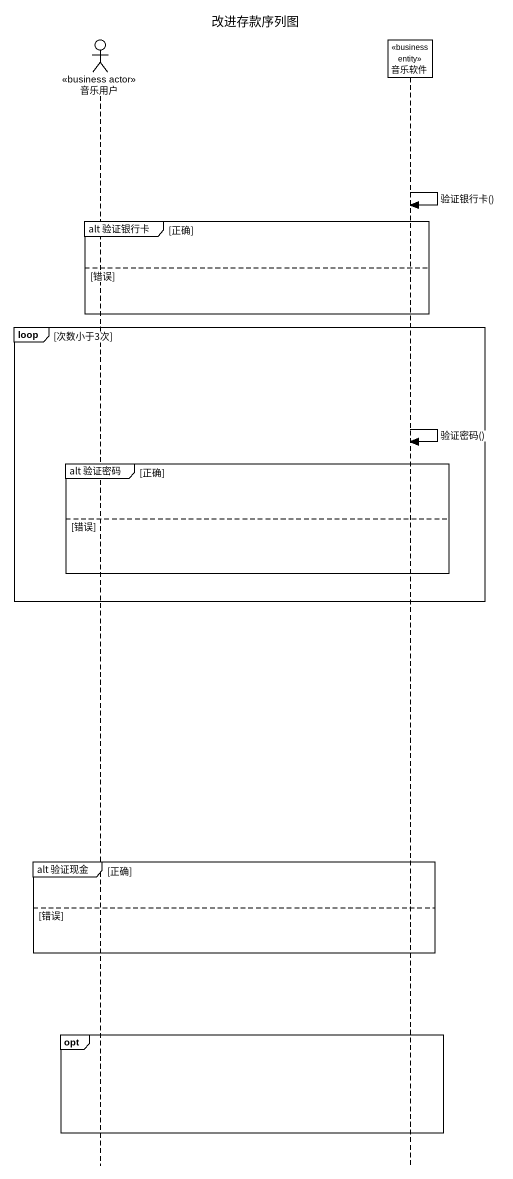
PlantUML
@startuml
title 改进存款序列图
hide footbox
actor 音乐用户 <<business actor>>
participant 音乐软件 <<business entity>>

音乐软件 -> 音乐软件 : 验证银行卡()
group alt 验证银行卡 [正确]
else 错误
end
loop 次数小于3次
  音乐软件 -> 音乐软件 : 验证密码()
  group alt 验证密码 [正确]
  else 错误
  end
end
group alt 验证现金 [正确]
else 错误
end
opt
end
@enduml
